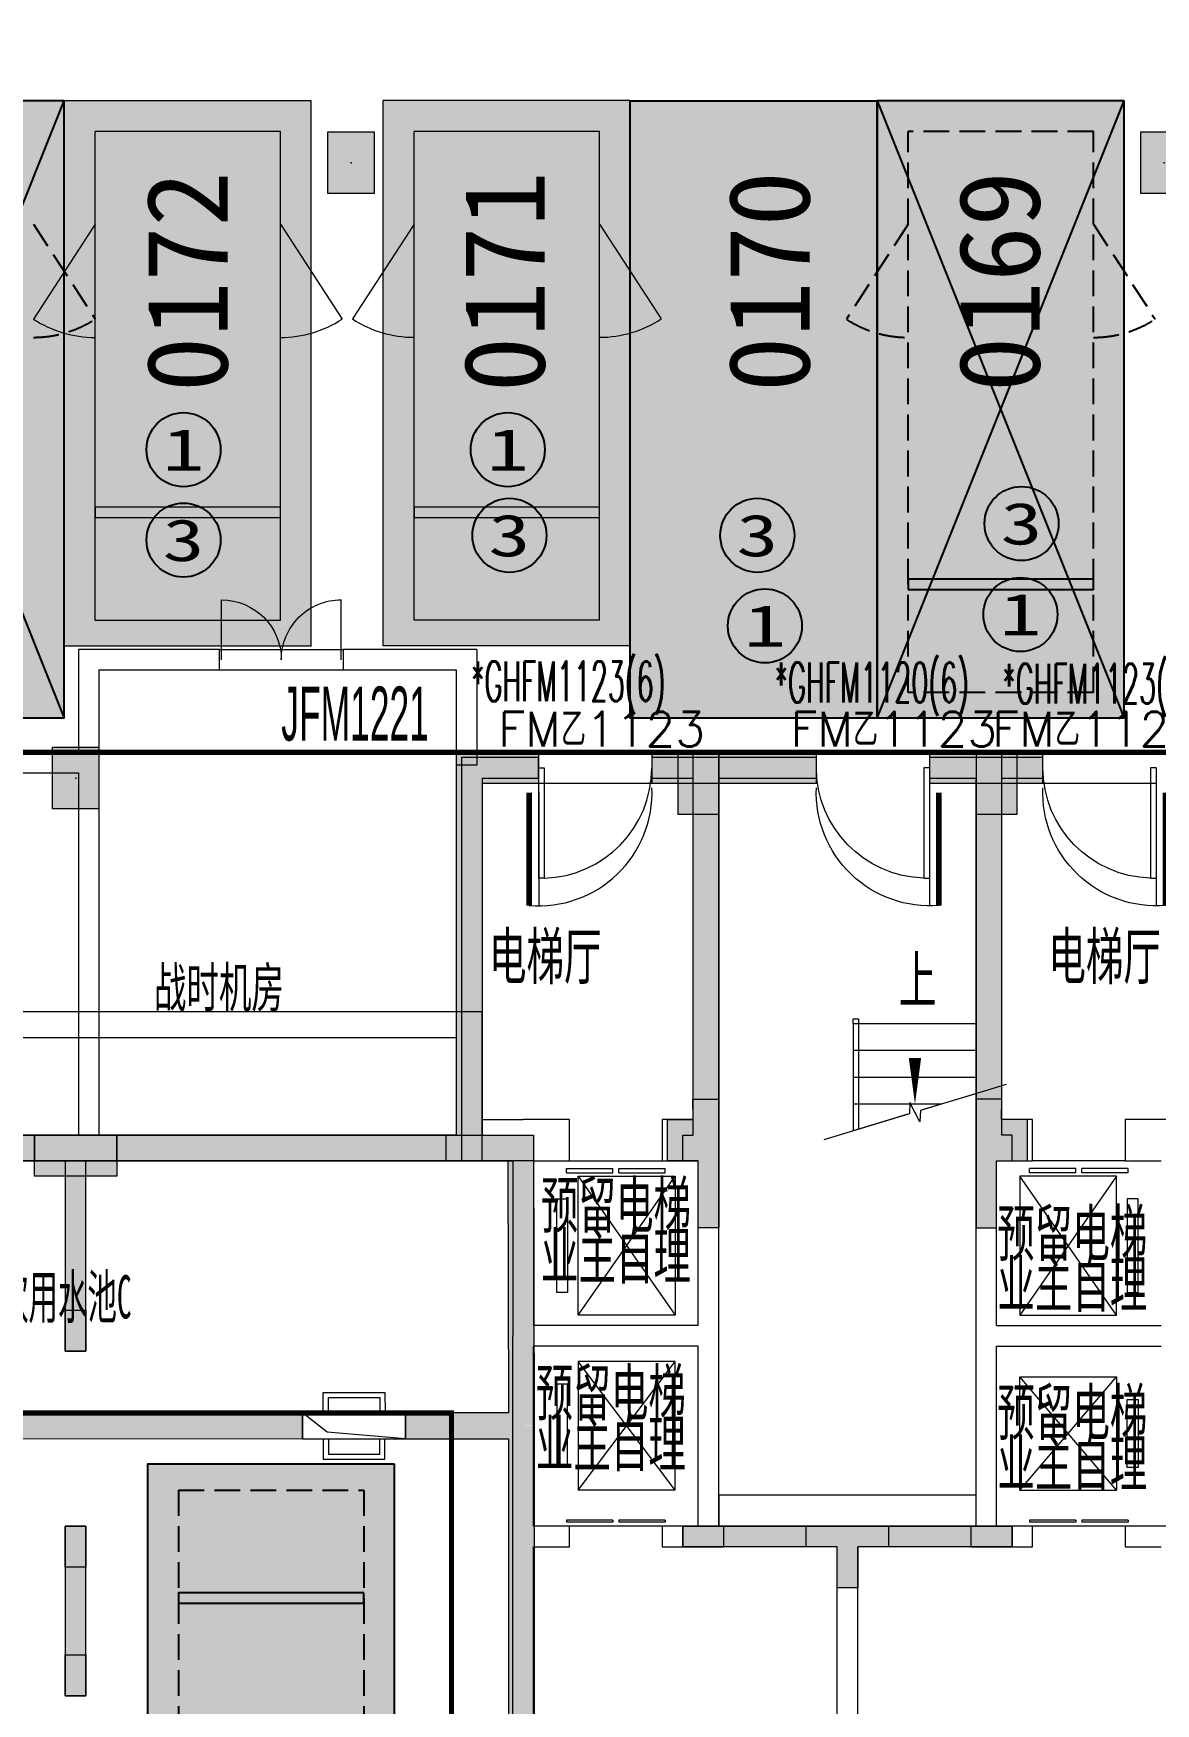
# Model space of a CAD drawing. Extents: x -264757 to 1033689, y 4049843 to 4347093.
# Drawn here: x -74366 to -63461, y 4189083 to 4205315 of the extents above; entities that cross this region are included whole.
import ezdxf
from ezdxf.enums import TextEntityAlignment as Align

# ---------------------------------------------------------------- set-up
doc = ezdxf.new("R2010")
doc.units = 0
doc.header["$LTSCALE"] = 1000
doc.header["$MEASUREMENT"] = 0
doc.linetypes.add('AX-01DK-PB01$1$A-001-车位参照B1$0$A-001-车位参照B1$0$A-001-车位参照B1$0$A-H4-001-基本图形$0$A-001-车位B1$0$DASH', pattern=[0.35, 0.25, -0.1])
doc.linetypes.add('DASH', pattern=[0.35, 0.25, -0.1])
for name, color, linetype in [('AX-01DK-PB01$0$A-2-Text', 8, 'Continuous'), ('AX-01DK-PB01$0$AX-03CK-02-PB01$0$AX-03CK-02-PB01$0$PUB_HATCH', 8, 'Continuous'), ('AX-01DK-PB01$0$AX-03CK-02-PB01$0$AX-03CK-02-PB01$0$人防$0$人防$0$DOOR_FIRE_TEXT', 8, 'Continuous'), ('不利因素3-紧邻房间出入口', 7, 'Continuous'), ('不利因素9-坡道上停车', 7, 'Continuous'), ('不可售车位', 255, 'Continuous'), ('大车位', 7, 'Continuous'), ('子母车位', 7, 'Continuous'), ('普通车位', 7, 'Continuous')]:
    doc.layers.add(name, color=color, linetype=linetype)
doc.layers.add('AX-01DK-PB01$0$AX-001DK-01-PB01-02$0$A-3-WinF(Text)', color=8, linetype='Continuous', plot=False)
doc.layers.add('AX-01DK-PB01$0$AX-03CK-02-PB01$0$AX-03CK-02-PB01$0$WINDOW_TEXT', color=8, linetype='Continuous', plot=False)
doc.layers.add('无关图层', color=8, linetype='Continuous', lineweight=0)
doc.layers.add('车位归属楼栋范围线', color=7, linetype='Continuous', true_color=0x19e6c7)
doc.styles.add('-宋体', font='', dxfattribs={"width": 0.8})
doc.styles.add('AX-01DK-PB01$0$_TCH_DIM', font='SIMPLEX', dxfattribs={"bigfont": 'GBCBIG'})
doc.styles.add('AX-01DK-PB01$0$AX-001DK-01-PB01-02$0$_TCH_WINDOW', font='SIMPLEX', dxfattribs={"bigfont": 'GBCBIG'})
doc.styles.add('AX-01DK-PB01$0$AX-03CK-02-PB01$0$AX-03CK-02-PB01$0$_TCH_DIM', font='SIMPLEX', dxfattribs={"bigfont": 'GBCBIG'})
doc.styles.add('AX-01DK-PB01$0$AX-03CK-02-PB01$0$AX-03CK-02-PB01$0$_TCH_DIM_T3', font='SIMPLEX', dxfattribs={"width": 0.705882, "bigfont": 'GBCBIG'})
doc.styles.add('AX-01DK-PB01$0$AX-03CK-02-PB01$0$AX-03CK-02-PB01$0$人防$0$人防$0$_TCH_DIM', font='$ GAD E', dxfattribs={"width": 0.7, "bigfont": '$ GAD C'})
doc.styles.add('AX-01DK-PB01$0$Standard', font='gbenor.shx', dxfattribs={"bigfont": 'gbcbig.shx'})
doc.styles.add('AX-ACK-BIANH1$0$黑体', font='simhei.ttf')
doc.styles.add('AX-ACK-P01-WALL$0$黑体', font='simhei.ttf')
doc.styles.add('SX-ACK-PB01-WNC-ALL$0$黑体', font='simhei.ttf')
doc.styles.get('-宋体').set_extended_font_data('SimSun')

# ---------------------------------------------------------------- blocks, each defined once
blk = doc.blocks.new('SX-ACK-PB01-WNC-ALL$0$20200722.21182536')
at = {"layer": '不利因素3-紧邻房间出入口', "true_color": 0xe4d218}
h = blk.add_hatch(color=52, dxfattribs=at)
h.dxf.hatch_style = 1
edge = h.paths.add_edge_path()
edge.add_arc((360, 360), 360, 0, 360)
at = {"layer": '不利因素3-紧邻房间出入口'}
blk.add_circle((360, 360), 360, dxfattribs=at)
at = {"layer": '不利因素3-紧邻房间出入口', "style": 'SX-ACK-PB01-WNC-ALL$0$黑体', "width": 1.390625}
blk.add_text('3', height=407, dxfattribs=at).set_placement((156, 156), (564, 156), align=Align.FIT)
blk = doc.blocks.new('sadfsadfasf')
at = {"layer": '不可售车位', "true_color": 0x757b8a}
h = blk.add_hatch(color=8, dxfattribs=at)
h.dxf.hatch_style = 1
h.paths.add_polyline_path([(2400, 6000), (2400, 0), (0, 0), (0, 6000)])
at = {"layer": '不可售车位', "color": 8, "true_color": 0x757b8a}
blk.add_lwpolyline([(2400, 6000), (2400, 0), (0, 0), (0, 6000)], close=True, dxfattribs=at)
blk = doc.blocks.new('A$C2E116D47')
at = {"layer": '无关图层'}
for p, q in [((0, 600), (0, 0)), ((200, 600), (0, 600)), ((50, 550), (50, 50)), ((200, 550), (50, 550)), ((50, 50), (200, 50)), ((0, 0), (200, 0))]:
    blk.add_line(p, q, dxfattribs=at)
blk = doc.blocks.new('SX-CK-PB001-WNC$1$20211103.13313578')
at = {"layer": '无关图层'}
h = blk.add_hatch(color=256, dxfattribs=at)
h.dxf.hatch_style = 1
h.paths.add_polyline_path([(0, 600), (450, 600), (450, 0), (0, 0)])
blk.add_lwpolyline([(0, 600), (450, 600), (450, 0), (0, 0)], close=True, dxfattribs=at)
blk.add_point((225, 300), dxfattribs=at)
blk = doc.blocks.new('fasdfasdfasdfasdfasdf')
at = {"layer": '不利因素9-坡道上停车', "true_color": 0xe0aa15}
h = blk.add_hatch(color=42, dxfattribs=at)
h.dxf.hatch_style = 1
edge = h.paths.add_edge_path()
edge.add_arc((-119587, 4058555), 720, 0, 360)
at = {"layer": '不利因素9-坡道上停车'}
blk.add_circle((-119587, 4058555), 720, dxfattribs=at)
at = {"layer": '不利因素9-坡道上停车', "style": 'AX-ACK-P01-WALL$0$黑体', "width": 1.390625}
blk.add_text('1', height=815, dxfattribs=at).set_placement((-119994, 4058148), (-119180, 4058148), align=Align.FIT)
blk = doc.blocks.new('AX-01DK-PB01$0$AX-001DK-01-PP01$0$AX-001DK-01-PP01$0$$DORLIB2D$00000127')
at = {"layer": '无关图层'}
for points in [[(-0.533, 0.795), (-0.533, 0.69)], [(-0.033, 0.795), (-0.533, 0.795)], [(-0.033, 0.795), (-0.033, 0.69)], [(0.533, 0.795), (0.033, 0.795)], [(0.033, 0.795), (0.033, 0.69)], [(0.533, 0.795), (0.533, 0.69)], [(-0.033, 0.69), (-0.533, 0.69)], [(0.533, 0.69), (0.033, 0.69)], [(0.5, 0.5), (-0.5, 0.5)]]:
    blk.add_lwpolyline(points, dxfattribs=at)
blk = doc.blocks.new('AX-01DK-PB01$0$$DorLib2D$00000001')
at = {"layer": '无关图层'}
for p, q in [((0.45, 0.975), (0.5, 0.975)), ((0.45, 0), (0.45, 0.975)), ((0.5, 0), (0.5, 0.975)), ((0.5, 0), (0.45, 0))]:
    blk.add_line(p, q, dxfattribs=at)
at = {"layer": '无关图层', "lineweight": 13}
blk.add_arc((0.475, 0), 0.975, 91.4693, 180, dxfattribs=at)
blk = doc.blocks.new('AX-01DK-PB01$0$AX-03CK-02-PB01$0$AX-03CK-02-PB01$0$人防$0$人防$0$$DorLib2D$00000004')
at = {"layer": '无关图层'}
for p, q in [((-0.485, 0), (-0.485, 0.485)), ((0.485, 0), (0.485, 0.485))]:
    blk.add_line(p, q, dxfattribs=at)
at = {"layer": '无关图层', "lineweight": 13}
for centre, start, end in [((-0.485, 0), 0, 90), ((0.485, 0), 90, 180)]:
    blk.add_arc(centre, 0.485, start, end, dxfattribs=at)
blk = doc.blocks.new('AX-01DK-PB01$0$AX-03CK-02-PB01$0$AX-03CK-02-PB01$0$$U_DORLIB2D$00000009')
at = {"layer": '无关图层'}
blk.add_line((0.5, 0.219), (0.5, 1.213), dxfattribs=at)
at = {"layer": '无关图层', "const_width": 0.05}
blk.add_lwpolyline([(0.583, 0.219), (0.583, 1.219)], dxfattribs=at)
at = {"layer": '无关图层'}
blk.add_arc((0.5, 0.219), 1.001, 85.224, 182.3859, dxfattribs=at)
blk = doc.blocks.new('A$C7e5eb487')
at = {"layer": '普通车位', "true_color": 0xf18f8e}
h = blk.add_hatch(color=11, dxfattribs=at)
h.dxf.hatch_style = 1
h.paths.add_polyline_path([(2400, 0), (2400, -5300), (0, -5300), (0, 0)])
blk = doc.blocks.new('A$C741380cb')
at = {"layer": '子母车位', "true_color": 0x0617f9}
h = blk.add_hatch(color=5, dxfattribs=at)
h.dxf.hatch_style = 1
h.paths.add_polyline_path([(2400, 0), (2400, -10400), (0, -10400), (0, 0)])

msp = doc.modelspace()

# ---------------------------------------------------------------- hatches: boundary and pattern name
at = {"layer": 'AX-01DK-PB01$0$AX-03CK-02-PB01$0$AX-03CK-02-PB01$0$PUB_HATCH'}
for points in [[(-70006.8, 4198028.3), (-70256.8, 4198328.3), (-70256.8, 4194608), (-70131.8, 4194524.6), (-70006.8, 4194608)], [(-70006.8, 4198028.3), (-69455.9, 4198028.3), (-69455.9, 4198328.3), (-70256.8, 4198328.3)], [(-67105.5, 4198328.3), (-68355.9, 4198328.3), (-68355.9, 4198028.3), (-67105.5, 4198028.3)], [(-67105.5, 4198028), (-66757.5, 4198028), (-66757.5, 4198328), (-67105.5, 4198328)], [(-65657.5, 4198028), (-64556.8, 4198028), (-64556.8, 4198328), (-65657.5, 4198328)], [(-76931.4, 4194524.6), (-76931.4, 4194358), (-73854.2, 4194358), (-73854.2, 4194608), (-76806.4, 4194608)], [(-73854.2, 4194608), (-73854.2, 4194358), (-70131.8, 4194358), (-70131.8, 4194524.6), (-70256.8, 4194608)], [(-70131.8, 4194524.6), (-70131.8, 4194358), (-69756.5, 4194358), (-69507.2, 4194608), (-70006.8, 4194608)], [(-69507.2, 4194608), (-69756.5, 4194358), (-69749.6, 4191907.4), (-69624.3, 4191782.5), (-69499.2, 4191782.7)], [(-78149, 4191658.4), (-71749.8, 4191657.6), (-71749.8, 4191907.6), (-78149, 4191908.4), (-78232.4, 4191783.4)], [(-69749.6, 4191907.4), (-70749.8, 4191907.5), (-70749.8, 4191657.5), (-69749.2, 4191657.4), (-69624.3, 4191782.5)], [(-69624.3, 4191782.5), (-69749.2, 4191657.4), (-69749.2, 4186307.4), (-69499.2, 4186557.5), (-69499.2, 4191782.4)]]:
    msp.add_hatch(color=256, dxfattribs=at).paths.add_polyline_path(points)
at = {"layer": '大车位', "true_color": 0xe806f9}
h = msp.add_hatch(color=6, dxfattribs=at)
h.dxf.hatch_style = 1
h.paths.add_polyline_path([(-74066.1, 4204660.5), (-74066.1, 4198660.5), (-76466.1, 4198660.5), (-76466.1, 4204660.5)])
h = msp.add_hatch(color=6, dxfattribs=at)
h.dxf.hatch_style = 1
h.paths.add_polyline_path([(-63766.1, 4204659.9), (-63766.1, 4198659.9), (-66166.1, 4198659.9), (-66166.1, 4204659.9)])
at = {"layer": '无关图层'}
for points in [[(-67706.4, 4198327.8), (-68105.4, 4198327.8), (-68105.4, 4197727.8), (-67706.4, 4197727.8)], [(-64806.8, 4198327.2), (-65205.7, 4198327.2), (-65205.7, 4197727.2), (-64806.8, 4197727.2)], [(-68205.8, 4194758.3), (-67955.8, 4194758.3), (-67956.8, 4194958.3), (-67705.8, 4194958.3), (-67705.8, 4193708), (-67906.6, 4193708), (-67906.6, 4194357.8), (-68205.8, 4194358.3)], [(-64707.5, 4194758.3), (-64957.5, 4194758.3), (-64956.6, 4194958.3), (-65207.5, 4194958.3), (-65207.5, 4193708), (-65006.8, 4193708), (-65006.8, 4194357.8), (-64707.5, 4194358.3)], [(-74356.8, 4194608), (-73556.4, 4194608), (-73556.4, 4194208), (-74356.8, 4194208)], [(-70356.6, 4194608), (-69506.6, 4194608), (-69506.6, 4194358.8), (-70356.6, 4194358.8)], [(-73856.3, 4192908), (-73856.6, 4192508), (-74057.7, 4192508), (-74057.3, 4192908)], [(-73855.9, 4190808), (-73856.2, 4190408), (-74057.3, 4190408), (-74056.9, 4190808)], [(-67655.9, 4190807.4), (-68056, 4190808), (-68056, 4190606.9), (-67655.9, 4190606.4)], [(-66055.7, 4190808), (-66055.7, 4190608), (-66355.8, 4190608), (-66356, 4190208), (-66557.1, 4190208), (-66556.4, 4190608), (-66856.8, 4190608), (-66856.8, 4190808)], [(-64856, 4190807.4), (-65256.2, 4190808), (-65256.2, 4190606.9), (-64856, 4190606.4)], [(-73855.7, 4189558), (-73856, 4189158), (-74057.1, 4189158), (-74056.8, 4189558)]]:
    msp.add_hatch(color=256, dxfattribs=at).paths.add_polyline_path(points)
h = msp.add_hatch(color=256, dxfattribs=at)
h.dxf.hatch_style = 1
h.paths.add_polyline_path([(-68055.5, 4194357.8), (-68055.5, 4194607.8), (-67956.4, 4194607.8), (-67956.4, 4198327.8), (-67706.4, 4198327.8), (-67705.5, 4194607.8), (-67705.5, 4193707.8), (-67905.5, 4193707.8), (-67905.5, 4194357.8)])
h = msp.add_hatch(color=256, dxfattribs=at)
h.dxf.hatch_style = 1
h.paths.add_polyline_path([(-64856.6, 4194357.8), (-64856.6, 4194607.8), (-64955.7, 4194607.8), (-64955.7, 4198327.8), (-65205.7, 4198327.8), (-65206.6, 4194607.8), (-65206.6, 4193707.8), (-65006.6, 4193707.8), (-65006.6, 4194357.8)])
h = msp.add_hatch(color=256, dxfattribs=at)
h.dxf.hatch_style = 1
h.paths.add_polyline_path([(-74056.6, 4192508), (-73856.6, 4192508), (-73856.6, 4194358), (-73556.8, 4194358), (-73556.8, 4194608), (-74356.8, 4194608), (-74356.8, 4194358), (-74056.6, 4194358)])
h = msp.add_hatch(color=256, dxfattribs=at)
h.dxf.hatch_style = 1
h.paths.add_polyline_path([(-74056.4, 4189158), (-73856.4, 4189158), (-73856.4, 4190808), (-74056.4, 4190808)])
h = msp.add_hatch(color=256, dxfattribs=at)
h.dxf.hatch_style = 1
h.paths.add_polyline_path([(-68056, 4190808), (-64856, 4190808), (-64856, 4190608), (-66356, 4190608), (-66356, 4190208), (-66556, 4190208), (-66556, 4190608), (-68056, 4190608)])

# ---------------------------------------------------------------- linework, layer by layer
at = {"layer": '大车位', "color": 83}
for p, q in [((-74066.1, 4204660.5, 0), (-76466.1, 4204660.5, 0)), ((-74066.1, 4198660.5, 0), (-74066.1, 4204660.5, 0)), ((-66166.1, 4198659.9, 0), (-66166.1, 4204659.9, 0)), ((-63766.1, 4204659.9, 0), (-66166.1, 4204659.9, 0)), ((-63766.1, 4198659.9, 0), (-63766.1, 4204659.9, 0)), ((-74066.1, 4198660.5, 0), (-76466.1, 4198660.5, 0)), ((-63766.1, 4198659.9, 0), (-66166.1, 4198659.9, 0))]:
    msp.add_line(p, q, dxfattribs=at)
at = {"layer": '大车位', "color": 8, "linetype": 'AX-01DK-PB01$1$A-001-车位参照B1$0$A-001-车位参照B1$0$A-001-车位参照B1$0$A-H4-001-基本图形$0$A-001-车位B1$0$DASH'}
for p, q in [((-64066.1, 4204359.9, 0), (-65866.1, 4204359.9, 0)), ((-65866.1, 4198909.9, 0), (-65866.1, 4204359.9, 0)), ((-64066.1, 4198909.9, 0), (-64066.1, 4204359.9, 0)), ((-64066.1, 4198909.9, 0), (-65866.1, 4198909.9, 0))]:
    msp.add_line(p, q, dxfattribs=at)
at = {"layer": '大车位', "color": 83, "elevation": 0}
for points in [[(-76466.1, 4204660.5), (-74066.1, 4198660.5)], [(-76466.1, 4198660.5), (-74066.1, 4204660.5)], [(-66166.1, 4204659.9), (-63766.1, 4198659.9)], [(-66166.1, 4198659.9), (-63766.1, 4204659.9)]]:
    msp.add_lwpolyline(points, dxfattribs=at)
at = {"layer": '大车位', "linetype": 'AX-01DK-PB01$1$A-001-车位参照B1$0$A-001-车位参照B1$0$A-001-车位参照B1$0$A-H4-001-基本图形$0$A-001-车位B1$0$DASH', "elevation": 0}
for points in [[(-74366.1, 4203460.5), (-73766.1, 4202538.6)], [(-65866.1, 4203459.9), (-66466.1, 4202537.9)], [(-64066.1, 4203459.9), (-63466.1, 4202537.9)]]:
    msp.add_lwpolyline(points, dxfattribs=at)
at = {"layer": '大车位', "elevation": 0}
msp.add_lwpolyline([(-65866.1, 4199909.9), (-64066.1, 4199909.9), (-64066.1, 4200009.9), (-65866.1, 4200009.9)], close=True, dxfattribs=at)
at = {"layer": '大车位', "linetype": 'AX-01DK-PB01$1$A-001-车位参照B1$0$A-001-车位参照B1$0$A-001-车位参照B1$0$A-H4-001-基本图形$0$A-001-车位B1$0$DASH'}
for centre, start, end in [((-74366.1, 4203460.5, 0), 270, 303.05573), ((-65866.1, 4203459.9, 0), 236.94427, 270), ((-64066.1, 4203459.9, 0), 270, 303.05573)]:
    msp.add_arc(centre, 1100, start, end, dxfattribs=at)
at = {"layer": '子母车位', "color": 8, "linetype": 'AX-01DK-PB01$1$A-001-车位参照B1$0$A-001-车位参照B1$0$A-001-车位参照B1$0$A-H4-001-基本图形$0$A-001-车位B1$0$DASH'}
for p, q in [((-72956.6, 4191158.7, 0), (-71156.6, 4191158.7, 0)), ((-72956.6, 4191158.7, 0), (-72956.6, 4186608.7, 0)), ((-71156.6, 4191158.7, 0), (-71156.6, 4186608.7, 0))]:
    msp.add_line(p, q, dxfattribs=at)
at = {"layer": '子母车位', "color": 83, "elevation": 0}
msp.add_lwpolyline([(-70856.6, 4191408.7), (-73256.6, 4191408.7), (-73256.6, 4186308.7), (-70856.6, 4186308.7)], close=True, dxfattribs=at)
at = {"layer": '子母车位', "elevation": 0}
msp.add_lwpolyline([(-71156.6, 4190158.7), (-72956.6, 4190158.7), (-72956.6, 4190058.7), (-71156.6, 4190058.7)], close=True, dxfattribs=at)
at = {"layer": '无关图层'}
for p, q in [((-74066.1, 4199359.9, 0), (-74066.1, 4204659.9, 0)), ((-71666.1, 4204659.9, 0), (-74066.1, 4204659.9, 0)), ((-71666.1, 4199359.9, 0), (-71666.1, 4204659.9, 0)), ((-70966.1, 4199361.2, 0), (-70966.1, 4204661.2, 0)), ((-68566.1, 4204661.2, 0), (-70966.1, 4204661.2, 0)), ((-68566.1, 4199361.2, 0), (-68566.1, 4204661.2, 0)), ((-71966.1, 4204359.9, 0), (-73766.1, 4204359.9, 0)), ((-73766.1, 4199609.9, 0), (-73766.1, 4204359.9, 0)), ((-71966.1, 4199609.9, 0), (-71966.1, 4204359.9, 0)), ((-68866.1, 4204361.2, 0), (-70666.1, 4204361.2, 0)), ((-70666.1, 4199611.2, 0), (-70666.1, 4204361.2, 0)), ((-68866.1, 4199611.2, 0), (-68866.1, 4204361.2, 0)), ((-71966.1, 4199609.9, 0), (-73766.1, 4199609.9, 0)), ((-68866.1, 4199611.2, 0), (-70666.1, 4199611.2, 0)), ((-71666.1, 4199359.9, 0), (-74066.1, 4199359.9, 0)), ((-73929.2, 4199328.3), (-73929.2, 4198328.3)), ((-72557.1, 4199328.3), (-73929.2, 4199328.3)), ((-72557.1, 4199328.3), (-71357.1, 4199328.3)), ((-72557.1, 4199128.3), (-72557.1, 4199328.3)), ((-70056.8, 4199328.3), (-71357.1, 4199328.3)), ((-71357.1, 4199328.3), (-71357.1, 4199128.3)), ((-68566.1, 4199361.2, 0), (-70966.1, 4199361.2, 0)), ((-70056.8, 4199328.3), (-70056.8, 4198203.3)), ((-73729.2, 4199128.3), (-73729.2, 4198203.3)), ((-73729.2, 4199128.3), (-72557.1, 4199128.3)), ((-72557.1, 4199128.3), (-71357.1, 4199128.3)), ((-71357.1, 4199128.3), (-70256.8, 4199128.3)), ((-70256.8, 4199128.3), (-70256.8, 4198203.3)), ((-73929.2, 4198328.3), (-75289.5, 4198328.3)), ((-70256.8, 4198328.3), (-70256.8, 4194608)), ((-69455.9, 4198328.3), (-70256.8, 4198328.3)), ((-70206.4, 4198278), (-70206.4, 4194358)), ((-69457.4, 4198278), (-70206.4, 4198278)), ((-69457.4, 4198078), (-69457.4, 4198278)), ((-69455.9, 4198028.3), (-69455.9, 4198328.3)), ((-67806.4, 4198278), (-68357.4, 4198278)), ((-68357.4, 4198278), (-68357.4, 4198078)), ((-67105.5, 4198328.3), (-68355.9, 4198328.3)), ((-68355.9, 4198328.3), (-68355.9, 4198028.3)), ((-66757.2, 4198278), (-67806.4, 4198278)), ((-66757.5, 4198328), (-67105.5, 4198328)), ((-66757.5, 4198028), (-66757.5, 4198328)), ((-66757.5, 4198328), (-65657.5, 4198328)), ((-66757.2, 4198078), (-66757.2, 4198278)), ((-64556.8, 4198328), (-65657.5, 4198328)), ((-65657.5, 4198328), (-65657.5, 4198028)), ((-65106.4, 4198278), (-65657.2, 4198278)), ((-65657.2, 4198278), (-65657.2, 4198078)), ((-64556.6, 4198278), (-65106.4, 4198278)), ((-64556.8, 4198028), (-64556.8, 4198328)), ((-64556.6, 4198078), (-64556.6, 4198278)), ((-75289.5, 4198128.3), (-73929.2, 4198128.3)), ((-73929.2, 4198128.3), (-73929.2, 4194608)), ((-73729.2, 4198203.3), (-73729.2, 4194608)), ((-70056.8, 4198203.3), (-70256.8, 4198203.3)), ((-70006.8, 4198028.3), (-70006.8, 4194608)), ((-70006.8, 4198028.3), (-69455.9, 4198028.3)), ((-70006.4, 4198078), (-70006.4, 4194758)), ((-70006.4, 4198078), (-69457.4, 4198078)), ((-69455.9, 4198028.3), (-68355.9, 4198028.3)), ((-68357.4, 4198078), (-67956.4, 4198078)), ((-68355.9, 4198028.3), (-67105.5, 4198028.3)), ((-67956.4, 4194758), (-67956.4, 4198078)), ((-67706.4, 4198078), (-66757.2, 4198078)), ((-67706.4, 4194458), (-67706.4, 4198078)), ((-67105.5, 4198028), (-66757.5, 4198028)), ((-65657.5, 4198028), (-64556.8, 4198028)), ((-65657.2, 4198078), (-65206.4, 4198078)), ((-65206.4, 4194458), (-65206.4, 4198078)), ((-64956.4, 4198078), (-64556.6, 4198078)), ((-64956.4, 4194758), (-64956.4, 4198078)), ((-64556.8, 4198028), (-63456.8, 4198028)), ((-66399.6, 4195688.8), (-66399.6, 4194649.1)), ((-66399.6, 4195688.8), (-66399.6, 4194649.1)), ((-65199.6, 4195688.8), (-66399.6, 4195688.8)), ((-65199.6, 4195428.8), (-66399.6, 4195428.8)), ((-65199.6, 4195168.8), (-66399.6, 4195168.8)), ((-65199.6, 4195013.1), (-65715.3, 4194856.6)), ((-65543.3, 4194908.8), (-66399.6, 4194908.8)), ((-70006.4, 4194758), (-69606.4, 4194758)), ((-69156.4, 4194758), (-69606.4, 4194758)), ((-69156.4, 4194358), (-69156.4, 4194758)), ((-67956.4, 4194758), (-68256.4, 4194758)), ((-68256.4, 4194758), (-68256.4, 4194358)), ((-65868.1, 4194810.3), (-66399.6, 4194649.1)), ((-64656.4, 4194758), (-64956.4, 4194758)), ((-64656.4, 4194358), (-64656.4, 4194758)), ((-63306, 4194758), (-63756.4, 4194758)), ((-63756.4, 4194758), (-63756.4, 4194358)), ((-76806.4, 4194608), (-73854.2, 4194608)), ((-73854.2, 4194608), (-70256.8, 4194608)), ((-70006.8, 4194608), (-69507.2, 4194608)), ((-69507.2, 4194608), (-69499.2, 4191782.7)), ((-67706.4, 4192658), (-67706.4, 4194458)), ((-65206.4, 4192658), (-65206.4, 4194458)), ((-76931.4, 4194358), (-73854.2, 4194358)), ((-73854.2, 4194358), (-70131.8, 4194358)), ((-70206.4, 4194358), (-69706.4, 4194358)), ((-70131.8, 4194358), (-69756.5, 4194358)), ((-69756.5, 4194358), (-69749.6, 4191907.4)), ((-69706.4, 4194358), (-69706.4, 4192658)), ((-69506.4, 4194358), (-69506.4, 4192758)), ((-69506.4, 4194358), (-69156.4, 4194358)), ((-68256.4, 4194358), (-67906.4, 4194358)), ((-67906.4, 4192758), (-67906.4, 4194358)), ((-65006.4, 4192758), (-65006.4, 4194358)), ((-65006.4, 4194358), (-64656.4, 4194358)), ((-63756.4, 4194358), (-63406, 4194358)), ((-67906.4, 4192758), (-69506.4, 4192758)), ((-65006.4, 4192758), (-63406, 4192758)), ((-69706.4, 4190708), (-69706.4, 4192658)), ((-67706.4, 4190808), (-67706.4, 4192658)), ((-65206.4, 4190808), (-65206.4, 4192658)), ((-67906.4, 4192558), (-69506.4, 4192558)), ((-69506.4, 4190808), (-69506.4, 4192558)), ((-67906.4, 4190808), (-67906.4, 4192558)), ((-65006.4, 4192558), (-63406, 4192558)), ((-65006.4, 4190808), (-65006.4, 4192558)), ((-68131.4, 4192408), (-69071.4, 4192408)), ((-69071.4, 4192408), (-69071.4, 4191158)), ((-69071.4, 4191158), (-68131.4, 4192408)), ((-68131.4, 4191158), (-69071.4, 4192408)), ((-68131.4, 4191158), (-68131.4, 4192408)), ((-64781.4, 4191158), (-64781.4, 4192258)), ((-64781.4, 4192258), (-63841.4, 4192258)), ((-63841.4, 4191158), (-64781.4, 4192258)), ((-64781.4, 4191158), (-63841.4, 4192258)), ((-63841.4, 4192258), (-63841.4, 4191158)), ((-69176.4, 4192188), (-69281.4, 4192188)), ((-69281.4, 4192188), (-69281.4, 4191378)), ((-69176.4, 4191378), (-69176.4, 4192188)), ((-63736.4, 4191378), (-63736.4, 4192038)), ((-63736.4, 4192038), (-63631.4, 4192038)), ((-63631.4, 4192038), (-63631.4, 4191378)), ((-71749.8, 4191907.6), (-78149, 4191908.4)), ((-71510.7, 4191720), (-71749.8, 4191907.6)), ((-71749.8, 4191657.6), (-71749.8, 4191907.6)), ((-70749.8, 4191907.5), (-71749.8, 4191907.6)), ((-69749.6, 4191907.4), (-70749.8, 4191907.5)), ((-70749.8, 4191907.5), (-70749.8, 4191657.5)), ((-69499.2, 4191782.4), (-69499.2, 4186557.5)), ((-78149, 4191658.4), (-71749.8, 4191657.6)), ((-71749.8, 4191657.6), (-70749.8, 4191657.5)), ((-70749.9, 4191657.5, 0), (-71510.7, 4191720.3)), ((-70749.8, 4191657.5), (-69749.2, 4191657.4)), ((-69749.2, 4191657.4), (-69749.2, 4186307.4)), ((-69176.4, 4191378), (-69281.4, 4191378)), ((-63631.4, 4191378), (-63736.4, 4191378)), ((-69156.4, 4190808), (-69506.4, 4190808)), ((-69156.4, 4190608), (-69156.4, 4190808)), ((-67906.4, 4190808), (-68256.4, 4190808)), ((-68256.4, 4190808), (-68256.4, 4190608)), ((-66456, 4190808), (-67706.4, 4190808)), ((-65206.4, 4190808), (-66456, 4190808)), ((-64656.4, 4190808), (-65006.4, 4190808)), ((-64656.4, 4190608), (-64656.4, 4190808)), ((-63206.2, 4190808), (-63756.4, 4190808)), ((-63756.4, 4190808), (-63756.4, 4190608)), ((-69706.4, 4186308), (-69706.4, 4190708)), ((-69506.4, 4186708), (-69506.4, 4190608)), ((-69506.4, 4190608), (-69156.4, 4190608)), ((-68256.4, 4190608), (-67806.4, 4190608)), ((-66556, 4190608), (-67806.4, 4190608)), ((-66556, 4186708), (-66556, 4190608)), ((-65106.4, 4190608), (-66356, 4190608)), ((-66356, 4186708), (-66356, 4190608)), ((-65106.4, 4190608), (-64656.4, 4190608)), ((-63756.4, 4190608), (-63406.2, 4190608))]:
    msp.add_line(p, q, dxfattribs=at)
at = {"layer": '无关图层', "elevation": 0}
for points in [[(-73766.1, 4203459.9), (-74366.1, 4202537.9)], [(-71966.1, 4203459.9), (-71366.1, 4202537.9)], [(-70666.1, 4203461.2), (-71266.1, 4202539.2)], [(-68866.1, 4203461.2), (-68266.1, 4202539.2)]]:
    msp.add_lwpolyline(points, dxfattribs=at)
for points in [[(-73766.1, 4200609.9), (-71966.1, 4200609.9), (-71966.1, 4200709.9), (-73766.1, 4200709.9)], [(-70666.1, 4200611.2), (-68866.1, 4200611.2), (-68866.1, 4200711.2), (-70666.1, 4200711.2)], [(-71749.8, 4191657.6), (-70749.8, 4191657.7), (-70749.8, 4191907.8), (-71749.8, 4191907.7)], [(-71749.8, 4191657.6), (-70749.8, 4191657.7), (-70749.8, 4191907.7), (-71749.8, 4191907.7)]]:
    msp.add_lwpolyline(points, close=True, dxfattribs=at)
at = {"layer": '无关图层'}
for points in [[(-67706.4, 4198327.8), (-68105.4, 4198327.8), (-68105.4, 4197727.8), (-67706.4, 4197727.8)], [(-68055.5, 4194357.8), (-68055.5, 4194607.8), (-67956.4, 4194607.8), (-67956.4, 4198327.8), (-67706.4, 4198327.8), (-67705.5, 4194607.8), (-67705.5, 4193707.8), (-67905.5, 4193707.8), (-67905.5, 4194357.8)], [(-64856.6, 4194357.8), (-64856.6, 4194607.8), (-64955.7, 4194607.8), (-64955.7, 4198327.8), (-65205.7, 4198327.8), (-65206.6, 4194607.8), (-65206.6, 4193707.8), (-65006.6, 4193707.8), (-65006.6, 4194357.8)], [(-64806.8, 4198327.2), (-65205.7, 4198327.2), (-65205.7, 4197727.2), (-64806.8, 4197727.2)], [(-77906.8, 4194357.9), (-77906.8, 4195808), (-70007.1, 4195808), (-70007.1, 4194357.9)], [(-77656.8, 4194607.9), (-77656.8, 4195558), (-70257.1, 4195558), (-70257.1, 4194607.9)], [(-68205.8, 4194758.3), (-67955.8, 4194758.3), (-67956.8, 4194958.3), (-67705.8, 4194958.3), (-67705.8, 4193708), (-67906.6, 4193708), (-67906.6, 4194357.8), (-68205.8, 4194358.3)], [(-64707.5, 4194758.3), (-64957.5, 4194758.3), (-64956.6, 4194958.3), (-65207.5, 4194958.3), (-65207.5, 4193708), (-65006.8, 4193708), (-65006.8, 4194357.8), (-64707.5, 4194358.3)], [(-74356.8, 4194608), (-73556.4, 4194608), (-73556.4, 4194208), (-74356.8, 4194208)], [(-70356.6, 4194608), (-69506.6, 4194608), (-69506.6, 4194358.8), (-70356.6, 4194358.8)], [(-69071.4, 4194208), (-68131.4, 4194208), (-68131.4, 4192858), (-69071.4, 4192858)], [(-63841.4, 4194208), (-64781.4, 4194208), (-64781.4, 4192858), (-63841.4, 4192858)], [(-69281.4, 4193988), (-69176.4, 4193988), (-69176.4, 4193078), (-69281.4, 4193078)], [(-63631.4, 4193988), (-63736.4, 4193988), (-63736.4, 4193078), (-63631.4, 4193078)], [(-73856.3, 4192908), (-73856.6, 4192508), (-74057.7, 4192508), (-74057.3, 4192908)], [(-73855.9, 4190808), (-73856.2, 4190408), (-74057.3, 4190408), (-74056.9, 4190808)], [(-74056.4, 4189158), (-73856.4, 4189158), (-73856.4, 4190808), (-74056.4, 4190808)], [(-68056, 4190808), (-64856, 4190808), (-64856, 4190608), (-66356, 4190608), (-66356, 4190208), (-66556, 4190208), (-66556, 4190608), (-68056, 4190608)], [(-67655.9, 4190807.4), (-68056, 4190808), (-68056, 4190606.9), (-67655.9, 4190606.4)], [(-66055.7, 4190808), (-66055.7, 4190608), (-66355.8, 4190608), (-66356, 4190208), (-66557.1, 4190208), (-66556.4, 4190608), (-66856.8, 4190608), (-66856.8, 4190808)], [(-64856, 4190807.4), (-65256.2, 4190808), (-65256.2, 4190606.9), (-64856, 4190606.4)], [(-73855.7, 4189558), (-73856, 4189158), (-74057.1, 4189158), (-74056.8, 4189558)]]:
    msp.add_lwpolyline(points, close=True, dxfattribs=at)
for points in [[(-66399.6, 4195688.8), (-66399.6, 4195738.8), (-66349.6, 4195738.8), (-66349.6, 4194664.2)], [(-64912.5, 4195100.1), (-65745.7, 4194847.4), (-65751.8, 4194735.8), (-65848.2, 4194926), (-65853.4, 4194814.7), (-66686.7, 4194562)], [(-69071.4, 4192858), (-68131.4, 4194208)], [(-69071.4, 4194208), (-68131.4, 4192858)], [(-63841.4, 4192858), (-64781.4, 4194208)], [(-63841.4, 4194208), (-64781.4, 4192858)], [(-68131.4, 4191158), (-69071.4, 4191158)], [(-64781.4, 4191158), (-63841.4, 4191158)], [(-65206.4, 4190809), (-65206.4, 4191109), (-67706.4, 4191109), (-67706.4, 4190809), (-65206.4, 4190808), (-65206.4, 4191109)]]:
    msp.add_lwpolyline(points, dxfattribs=at)
msp.add_lwpolyline([(-65799.6, 4195688.8, 0, 0, 0), (-65799.6, 4194908.8, 0, 120, 0), (-65799.6, 4195358.8, 0, 0, 0)], format="xyseb", dxfattribs=at)
at = {"layer": '无关图层', "ltscale": 0.5}
msp.add_lwpolyline([(-74056.6, 4192508), (-73856.6, 4192508), (-73856.6, 4194358), (-73556.8, 4194358), (-73556.8, 4194608), (-74356.8, 4194608), (-74356.8, 4194358), (-74056.6, 4194358)], close=True, dxfattribs=at)
at = {"layer": '无关图层'}
for centre, start, end in [((-73766.1, 4203459.9, 0), 236.94427, 270), ((-71966.1, 4203459.9, 0), 270, 303.05573), ((-70666.1, 4203461.2, 0), 236.94427, 270), ((-68866.1, 4203461.2, 0), 270, 303.05573)]:
    msp.add_arc(centre, 1100, start, end, dxfattribs=at)
at = {"layer": '车位归属楼栋范围线', "linetype": 'DASH', "ltscale": 5, "const_width": 50}
msp.add_lwpolyline([(-88756.2, 4198328), (-43982.8, 4198328), (-43982.8, 4194208), (-40374.5, 4194208), (-40374.5, 4198433.4), (-33056.5, 4198433.4), (-33056.5, 4204787.6), (-29169.3, 4204787.6), (-29169.3, 4234026.6), (-25762.5, 4234026.6), (-25762.4, 4245014.4), (-69839.9, 4245014.4), (-69839.9, 4229878), (-88756.2, 4229878)], close=True, dxfattribs=at)
msp.add_lwpolyline([(-33283.3, 4146883.7), (-33283.3, 4175514.4), (-29137.4, 4175514.4), (-29137.4, 4186656.6), (-44355, 4186656.6), (-44355, 4191625.1), (-47611.1, 4191625.1), (-47611.1, 4186680.1), (-55404.2, 4186680.1), (-55404.2, 4191908), (-58670.9, 4191908), (-58670.9, 4186858), (-70304.1, 4186858), (-70303.6, 4191907.5), (-77719.4, 4191908.3), (-77719.4, 4186558.3), (-88759.6, 4186558.3), (-88759.6, 4169777), (-77533.6, 4169777), (-77534.3, 4165409), (-76833.6, 4165408), (-76833.1, 4158725), (-81133.4, 4158725), (-81133.4, 4140728.4)], dxfattribs=at)

# ---------------------------------------------------------------- block references
at = {"layer": '不利因素3-紧邻房间出入口'}
for p in [(-65124.1, 4200191.2), (-73267.3, 4200030.6), (-70100.7, 4200076.5), (-67691.3, 4200076.5)]:
    msp.add_blockref('SX-ACK-PB01-WNC-ALL$0$20200722.21182536', p, dxfattribs=at)
at = {"layer": '不可售车位'}
msp.add_blockref('sadfsadfasf', (-68566.1, 4198660.5, 0), dxfattribs=at)
at = {"layer": '子母车位', "rotation": 180.0000000000001}
msp.add_blockref('A$C741380cb', (-70856.6, 4181008.7, 0), dxfattribs=at)
at = {"layer": '无关图层'}
for p in [(-71504.6, 4203758), (-63604.6, 4203758), (-74179.2, 4197778)]:
    msp.add_blockref('SX-CK-PB001-WNC$1$20211103.13313578', p, dxfattribs=at)
ref = msp.add_blockref('AX-01DK-PB01$0$AX-03CK-02-PB01$0$AX-03CK-02-PB01$0$人防$0$人防$0$$DorLib2D$00000004', (-71957.1, 4199228.3), dxfattribs=dict(at, xscale=-1200, yscale=1200, zscale=200, rotation=2.667569507151556e-06))
ref.add_attrib('A', 'JFM1221', (-71957.1, 4198441.8), dxfattribs={"layer": 'AX-01DK-PB01$0$AX-03CK-02-PB01$0$AX-03CK-02-PB01$0$人防$0$人防$0$DOOR_FIRE_TEXT', "height": 525, "rotation": 0, "style": 'AX-01DK-PB01$0$AX-03CK-02-PB01$0$AX-03CK-02-PB01$0$人防$0$人防$0$_TCH_DIM', "width": 0.49})
ref = msp.add_blockref('AX-01DK-PB01$0$AX-03CK-02-PB01$0$AX-03CK-02-PB01$0$$U_DORLIB2D$00000009', (-68905.9, 4198178.3), dxfattribs=dict(at, xscale=-1100, yscale=-1100, zscale=300, rotation=2.667558006919293e-06))
ref.add_attrib('A', '*GHFM1123(6)', (-70113.9, 4198824.7), dxfattribs={"layer": 'AX-01DK-PB01$0$AX-03CK-02-PB01$0$AX-03CK-02-PB01$0$WINDOW_TEXT', "height": 386.75, "rotation": 0, "style": 'AX-01DK-PB01$0$AX-03CK-02-PB01$0$AX-03CK-02-PB01$0$_TCH_DIM_T3', "width": 0.49827})
ref = msp.add_blockref('AX-01DK-PB01$0$AX-03CK-02-PB01$0$AX-03CK-02-PB01$0$$U_DORLIB2D$00000009', (-66207.5, 4198178), dxfattribs=dict(at, xscale=1100, yscale=-1100, zscale=300, rotation=4.183176281790572e-05))
ref.add_attrib('A', '*GHFM1120(6)', (-67164.7, 4198813), dxfattribs={"layer": 'AX-01DK-PB01$0$AX-03CK-02-PB01$0$AX-03CK-02-PB01$0$WINDOW_TEXT', "height": 386.75, "rotation": 0.00004, "style": 'AX-01DK-PB01$0$AX-03CK-02-PB01$0$AX-03CK-02-PB01$0$_TCH_DIM_T3', "width": 0.49827})
ref = msp.add_blockref('AX-01DK-PB01$0$AX-03CK-02-PB01$0$AX-03CK-02-PB01$0$$U_DORLIB2D$00000009', (-64006.8, 4198178), dxfattribs=dict(at, xscale=1100, yscale=-1100, zscale=300, rotation=4.183176281790572e-05))
ref.add_attrib('A', '*GHFM1123(6)', (-64951.6, 4198801.2), dxfattribs={"layer": 'AX-01DK-PB01$0$AX-03CK-02-PB01$0$AX-03CK-02-PB01$0$WINDOW_TEXT', "height": 386.75, "rotation": 0.00004, "style": 'AX-01DK-PB01$0$AX-03CK-02-PB01$0$AX-03CK-02-PB01$0$_TCH_DIM_T3', "width": 0.49827})
ref = msp.add_blockref('AX-01DK-PB01$0$$DorLib2D$00000001', (-68907.4, 4198178), dxfattribs=dict(at, xscale=-1100, yscale=-1100, zscale=200, rotation=359.9999999999072))
ref.add_attrib('A', 'FM乙1123', (-69848, 4198384.6), dxfattribs={"layer": 'AX-01DK-PB01$0$AX-001DK-01-PB01-02$0$A-3-WinF(Text)', "height": 337.59, "style": 'AX-01DK-PB01$0$AX-001DK-01-PB01-02$0$_TCH_WINDOW'})
ref = msp.add_blockref('AX-01DK-PB01$0$$DorLib2D$00000001', (-66207.2, 4198178), dxfattribs=dict(at, xscale=1100, yscale=-1100, zscale=200, rotation=359.9999999999605))
ref.add_attrib('A', 'FM乙1123', (-67009.8, 4198384.6), dxfattribs={"layer": 'AX-01DK-PB01$0$AX-001DK-01-PB01-02$0$A-3-WinF(Text)', "height": 337.59, "style": 'AX-01DK-PB01$0$AX-001DK-01-PB01-02$0$_TCH_WINDOW'})
ref = msp.add_blockref('AX-01DK-PB01$0$$DorLib2D$00000001', (-64006.6, 4198178), dxfattribs=dict(at, xscale=-1100, yscale=1100, zscale=200, rotation=180))
ref.add_attrib('A', 'FM乙1123', (-65048, 4198384.6), dxfattribs={"layer": 'AX-01DK-PB01$0$AX-001DK-01-PB01-02$0$A-3-WinF(Text)', "height": 337.59, "style": 'AX-01DK-PB01$0$AX-001DK-01-PB01-02$0$_TCH_WINDOW'})
for p, xscale, yscale, zscale, rotation in [((-68706.4, 4194558), -900, -400, 400, 359.999999999911), ((-64206.4, 4194558), -900, 400, 400, 180), ((-68706.4, 4190708), 900, 200, 200, 7.174070222237814e-09), ((-64206.4, 4190708), -900, -200, 200, 179.9999999925303)]:
    msp.add_blockref('AX-01DK-PB01$0$AX-001DK-01-PP01$0$AX-001DK-01-PP01$0$$DORLIB2D$00000127', p, dxfattribs=dict(at, xscale=xscale, yscale=yscale, zscale=zscale, rotation=rotation))
at = {"layer": '无关图层', "xscale": -1, "rotation": 90.01011209510472}
msp.add_blockref('A$C2E116D47', (-70949.6, 4192107.2), dxfattribs=at)
at = {"layer": '无关图层', "rotation": 90.01011209510469}
msp.add_blockref('A$C2E116D47', (-70949.6, 4191458.1, 0), dxfattribs=at)
at = {"layer": '普通车位'}
for p in [(-74066.1, 4204659.9, 0), (-70966.1, 4204661.2, 0)]:
    msp.add_blockref('A$C7e5eb487', p, dxfattribs=at)
at = {"layer": '车位归属楼栋范围线', "xscale": 0.5, "yscale": 0.5, "zscale": 0.5}
for p in [(-13113.9, 2171991.6, 0), (-9962.9, 2171991.6, 0), (-7464.2, 2170279.1, 0), (-4981.1, 2170389.6, 0)]:
    msp.add_blockref('fasdfasdfasdfasdfasdf', p, dxfattribs=at)

# ---------------------------------------------------------------- texts
at = {"layer": 'AX-01DK-PB01$0$A-2-Text', "color": 7, "style": 'AX-01DK-PB01$0$_TCH_DIM'}
msp.add_text('上', height=506.4, dxfattribs=at).set_placement((-65956, 4195846.3))
at = {"layer": '无关图层', "style": 'AX-ACK-BIANH1$0$黑体'}
for s, p in [('0172', (-72479.7, 4201829.1, 0)), ('0171', (-69398, 4201828.4, 0)), ('0170', (-66824.5, 4201829.7, 0)), ('0169', (-64588.1, 4201829.1, 0))]:
    msp.add_text(s, height=788.61, rotation=90, dxfattribs=at).set_placement(p)
at = {"layer": '无关图层'}
for s, height, style, p in [('电梯厅', 506.38, 'AX-01DK-PB01$0$Standard', (-69939.2, 4196074.7)), ('电梯厅', 506.38, 'AX-01DK-PB01$0$Standard', (-64503.4, 4196074.7)), ('战时机房', 438.87, 'AX-01DK-PB01$0$AX-03CK-02-PB01$0$AX-03CK-02-PB01$0$_TCH_DIM', (-73195.4, 4195808)), ('预留电梯', 506.38, 'AX-01DK-PB01$0$Standard', (-69434.5, 4193658.5)), ('预留电梯', 506.38, 'AX-01DK-PB01$0$Standard', (-65000, 4193384.5)), ('业主自理', 506.38, 'AX-01DK-PB01$0$Standard', (-69434.5, 4193164.2)), ('业主自理', 506.38, 'AX-01DK-PB01$0$Standard', (-65000, 4192890.1)), ('预留电梯', 506.38, 'AX-01DK-PB01$0$Standard', (-69484, 4191834.3)), ('预留电梯', 506.38, 'AX-01DK-PB01$0$Standard', (-65000, 4191644.2)), ('业主自理', 506.38, 'AX-01DK-PB01$0$Standard', (-69484, 4191339.9)), ('业主自理', 506.38, 'AX-01DK-PB01$0$Standard', (-65000, 4191149.8))]:
    msp.add_text(s, height=height, dxfattribs=dict(at, style=style)).set_placement(p)
at = {"layer": '无关图层', "style": '-宋体', "width": 0.5}
msp.add_text('战时饮用水池C', height=420, dxfattribs=at).set_placement((-75273.5, 4192826.5, 0))

doc.saveas('drawing.dxf')
